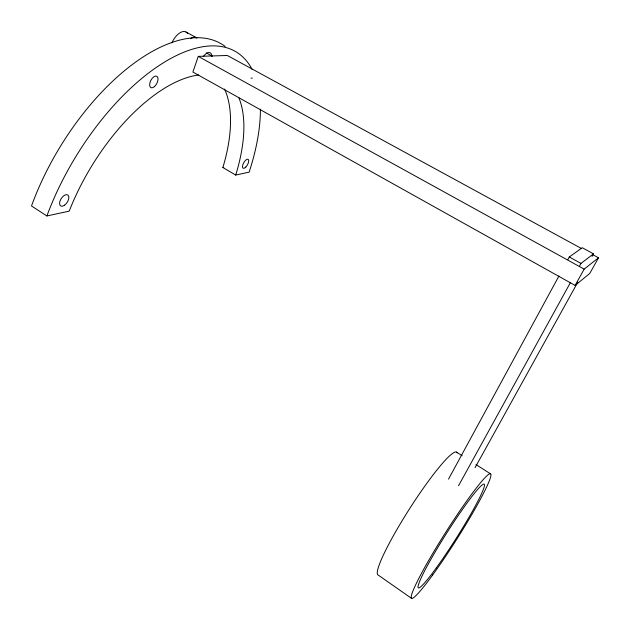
<?xml version="1.0" encoding="UTF-8"?>
<svg xmlns="http://www.w3.org/2000/svg" width="630" height="630" viewBox="0 0 630 630"><rect width="100%" height="100%" fill="white"/><g stroke="black" fill="none" stroke-linecap="round" stroke-linejoin="round"><path stroke-width="0.94" d="M581.238 248.385L227.312 55.487L198.253 56.377L192.898 72.048L575.127 285.437L589.798 273.404L598.5 257.796L592.46 254.496M448.513 479.147L558.952 276.003M567.874 259.576L569.284 256.985L582.262 247.724L593.507 253.851L592.082 256.426M458.569 485.698L570.536 282.366M579.553 265.994L580.978 263.411L593.507 253.851M575.127 285.437L584.16 269.128L598.5 257.796M475.051 467.68L577.812 282.193M225.201 46.455A171.439 84.31 -58.5 0 0 31.5 205.986L46.896 215.964L69.213 211.129A142.553 67.757 -58.5 0 1 198.702 74.986M224.54 89.027A141.797 69.473 -58.5 0 1 222.878 167.525L235.699 175.061L249.126 172.147A172.368 82.231 -58.5 0 0 260.418 109.155M222.878 167.525L223.752 167.352M185.968 32.004L196.497 37.737M206.215 52.857L212.223 56.157M569.284 256.985L580.978 263.411M198.253 56.377L584.16 269.128M456.498 452.127L462.176 455.75M475.949 464.538L490.542 473.847M411.729 598.492L378.268 575.111A72.907 9.072 -57.4 0 1 410.634 507.103A72.907 9.072 -57.4 0 1 457.112 452.868M46.896 215.964A172.368 82.231 -58.5 0 1 153.799 69.174A172.368 82.231 -58.5 0 1 252.189 69.568M238.786 97.603A142.553 67.757 -58.5 0 1 235.699 175.061M203.285 56.598A9.521 4.654 -63.5 0 1 211.853 56.33M190.417 38.666A15.033 7.599 -63.8 0 1 196.954 38.036M171.88 42.879A14.978 7.725 -64 0 1 187.606 33.595M251.016 78.167A7.623 3.402 -62.8 0 1 252.346 78.167M432.723 574.883A73.765 6.513 -57.6 0 0 490.935 474.453A73.765 6.513 -57.6 0 0 429.455 559.086A73.765 6.513 -57.6 0 0 432.723 574.883M436.291 567.906A61.433 5.418 -57.6 0 0 484.438 484.635A61.433 5.418 -57.6 0 0 432.96 555.715A61.433 5.418 -57.6 0 0 436.291 567.906M245.857 167.013A5.103 2.142 -60.6 0 0 248.165 159.366A5.103 2.142 -60.6 0 0 242.77 164.934A5.103 2.142 -60.6 0 0 245.857 167.013M154.633 86.452A6.434 3.378 -62.5 0 0 157.028 76.372A6.434 3.378 -62.5 0 0 149.853 83.01A6.434 3.378 -62.5 0 0 154.633 86.452M64.591 205.191A6.528 3.552 -56.8 0 0 68.056 195.174A6.528 3.552 -56.8 0 0 60.023 200.962A6.528 3.552 -56.8 0 0 64.591 205.191"/></g></svg>
